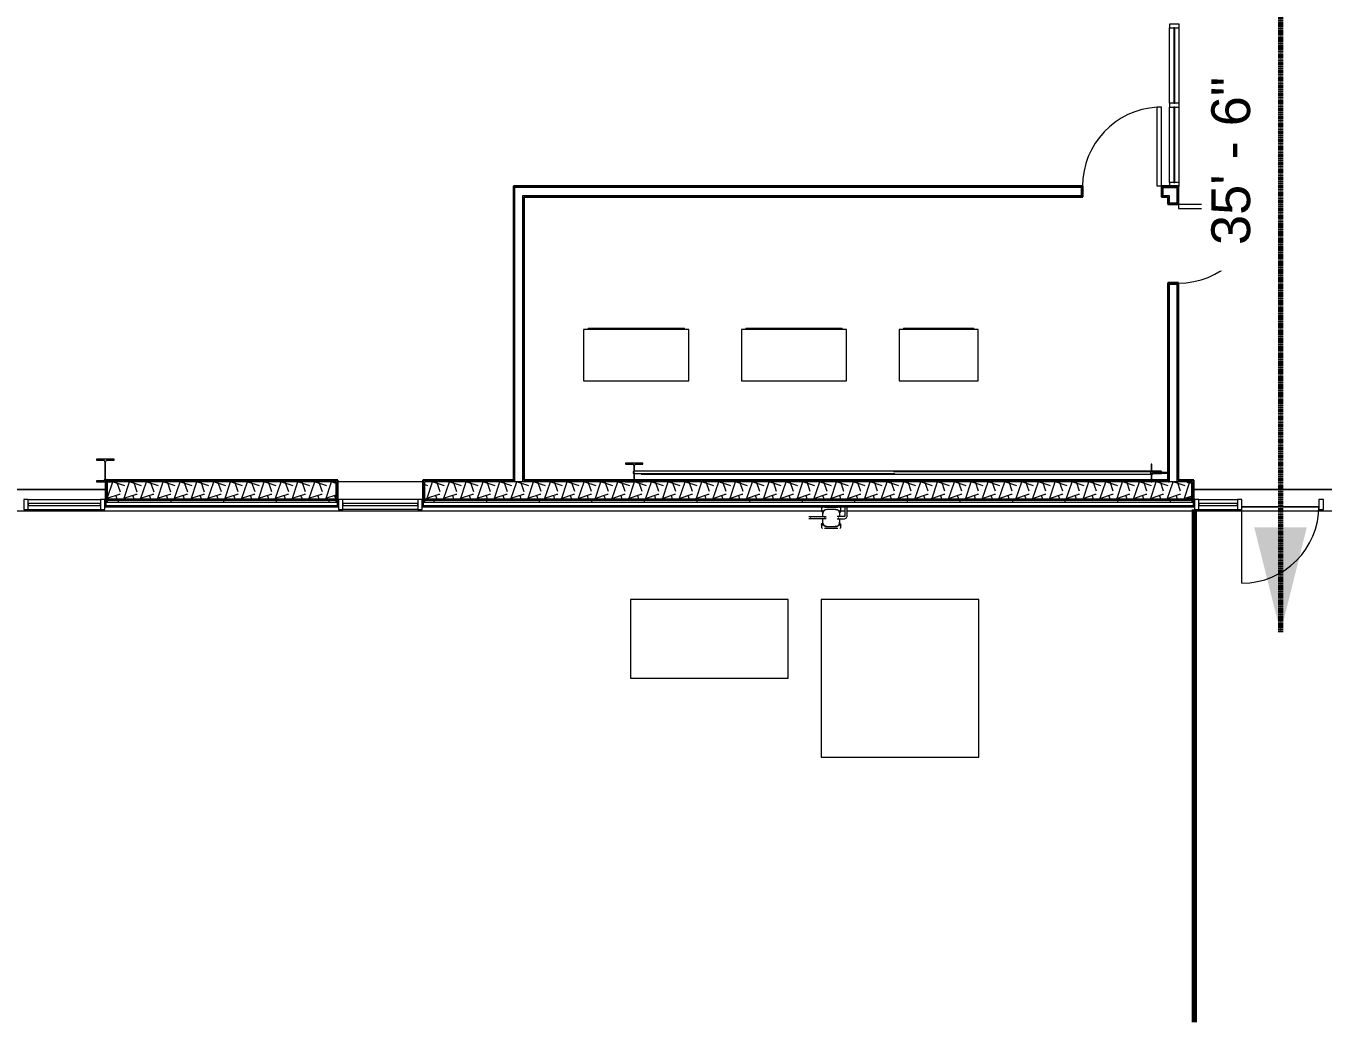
# Model space of a CAD drawing. Header units: inches. Extents: x 0 to 26364, y -23034 to 792.
# Drawn here: x 22278 to 22870, y -23034 to -22579 of the extents above; entities that cross this region are included whole.
import ezdxf

# ---------------------------------------------------------------- set-up
doc = ezdxf.new("R2010")
doc.units = ezdxf.units.IN
doc.header["$MEASUREMENT"] = 0
doc.linetypes.add('Dash', pattern=[0.25, 0.125, -0.125])
for name, color, linetype, lineweight in [('A-ANNO-IDEN', 131, 'Continuous', 9), ('A-ANNO-NOTE', 131, 'Continuous', 9), ('A-DOOR', 31, 'Continuous', 13), ('A-FLOR', 192, 'Continuous', 13), ('A-GENM', 13, 'Continuous', 13), ('A-GLAZ-CURT', 52, 'Continuous', 13), ('A-GLAZ-CWMG', 51, 'Continuous', 13), ('A-SITE-SWLK', 140, 'Continuous', 70), ('A-WALL', 113, 'Continuous', 13), ('A-WALL-PATT', 111, 'Continuous', 25), ('C-TOPO', 7, 'Continuous', 13), ('E-ELEC-EQPM', 71, 'Continuous', 13), ('I-WALL', 2, 'Continuous', 13), ('L-SITE-WALL', 31, 'Continuous', 13), ('P-SANR-FIXT', 6, 'Continuous', 13), ('S-BEAM', 12, 'Continuous', 13), ('S-COLS', 52, 'Continuous', 13)]:
    doc.layers.add(name, color=color, linetype=linetype, lineweight=lineweight)
doc.styles.add('Arial_1', font='arial.ttf', dxfattribs={"height": 17.703593})
pattern_1 = [(45, (0, 0), (-19.00703, 19.00703), []), (45, (0, 28.8), (-19.00703, 19.00703), [])]
pattern_2 = [(0, (0, 0), (61.44, 15.36), [2.534, -43.546, 2.534, -43.546, -245.76]), (0, (0, 0), (61.44, 15.36), [-92.16, 2.534, -89.626, 2.534, -43.546, -107.52]), (0, (0, 0), (61.44, 15.36), [-230.4, 2.534, -28.186, 2.534, -74.266]), (120, (23.04, 7.68), (-44.02215, 45.528601), [2.534, -43.546, 2.534, -43.546, -245.76]), (120, (23.04, 7.68), (-44.02215, 45.528601), [-92.16, 2.534, -89.626, 2.534, -43.546, -107.52]), (120, (23.04, 7.68), (-44.02215, 45.528601), [-230.4, 2.534, -28.186, 2.534, -74.266]), (240, (30.72, 38.4), (-17.41785, -60.888601), [2.534, -43.546, 2.534, -43.546, -245.76]), (240, (30.72, 38.4), (-17.41785, -60.888601), [-92.16, 2.534, -89.626, 2.534, -43.546, -107.52]), (240, (30.72, 38.4), (-17.41785, -60.888601), [-230.4, 2.534, -28.186, 2.534, -74.266])]

# ---------------------------------------------------------------- blocks, each defined once
blk = doc.blocks.new('Struct_Xcel_Sports Complex_rvt-1-Egress Plan')
at = {"layer": 'A-FLOR', "color": 7}
for p, q in [((22314.02, -22790.8), (22171.52, -22790.8)), ((22941.27, -22790.8), (22810.7, -22790.8))]:
    blk.add_line(p, q, dxfattribs=at)
at = {"layer": 'L-SITE-WALL', "color": 7}
for p, q in [((22171.52, -22790.8), (22314.02, -22790.8)), ((22810.7, -22790.8), (22941.27, -22790.8)), ((22420.33, -22798.8), (22313.77, -22798.8)), ((22651.42, -22798.8), (22458.52, -22798.8)), ((22810.95, -22798.8), (22652.39, -22798.8)), ((22867.77, -22798.8), (22832.58, -22798.8))]:
    blk.add_line(p, q, dxfattribs=at)
blk = doc.blocks.new('Girt_C - 8_D-1405489-Egress Plan')
at = {"layer": 'S-BEAM'}
for p, q in [((22458.77, -22787.3), (22420.08, -22787.3)), ((22420.08, -22795.3), (22458.77, -22795.3))]:
    blk.add_line(p, q, dxfattribs=at)
blk = doc.blocks.new('System Panel - INSULATED LOW-E GLAZING _SEE ELEVATIONS FOR U-FACTOR_ SHGC_ _ LT_-1142335-Egress Plan')
at = {"layer": 'A-GLAZ-CURT', "lineweight": 9}
for p, q in [((16.53125, -0.25), (-16.53125, -0.25)), ((-16.53125, -0.25), (-16.53125, -1.25)), ((-16.53125, -1.25), (16.53125, -1.25)), ((16.53125, -1.25), (16.53125, -0.25))]:
    blk.add_line(p, q, dxfattribs=at)
at = {"layer": 'A-GLAZ-CURT'}
for p, q in [((-16.53125, -1.25), (-16.53125, -0.25)), ((16.53125, -0.25), (-16.53125, -0.25)), ((-16.53125, -1.25), (16.53125, -1.25)), ((16.53125, -0.25), (16.53125, -1.25))]:
    blk.add_line(p, q, dxfattribs=at)
blk = doc.blocks.new('Rectangular Mullion - Exterior 2_ x 4_5_-1135321-Egress Plan')
at = {"layer": 'A-GLAZ-CWMG'}
for p, q in [((22278.7, -22795.43), (22311.77, -22795.43)), ((22278.7, -22799.93), (22311.77, -22799.93))]:
    blk.add_line(p, q, dxfattribs=at)
blk = doc.blocks.new('Rectangular Mullion - Exterior 2_ x 4_5_-1142382-Egress Plan')
at = {"layer": 'A-GLAZ-CWMG'}
for p, q in [((0, 3), (-2, 3)), ((-2, 3), (-2, -1.5)), ((0, -1.5), (0, 3)), ((-2, -1.5), (0, -1.5))]:
    blk.add_line(p, q, dxfattribs=at)
blk = doc.blocks.new('Rectangular Mullion - Exterior 2_ x 4_5_-827464-Egress Plan')
at = {"layer": 'A-GLAZ-CWMG'}
for p, q in [((-1, 3), (1, 3)), ((-1, -1.5), (-1, 3)), ((1, 3), (1, -1.5)), ((1, -1.5), (-1, -1.5))]:
    blk.add_line(p, q, dxfattribs=at)
blk = doc.blocks.new('Transformer-Dry-Type-Siemens - 6x6x6-1004770-Egress Plan')
at = {"layer": 'E-ELEC-EQPM'}
for p, q in [((36, 36), (-36, 36)), ((-36, 36), (-36, -36)), ((36, -36), (36, 36)), ((-36, -36), (36, -36))]:
    blk.add_line(p, q, dxfattribs=at)
blk = doc.blocks.new('Transformer-Dry-Type-Siemens - 6x3x6-1005805-Egress Plan')
at = {"layer": 'E-ELEC-EQPM'}
for p, q in [((36, 18), (-36, 18)), ((-36, 18), (-36, -18)), ((36, -18), (36, 18)), ((-36, -18), (36, -18))]:
    blk.add_line(p, q, dxfattribs=at)
blk = doc.blocks.new('Door_Single_Storefront - one-1371403-Egress Plan')
at = {"layer": 'A-DOOR'}
blk.add_line((-17.59375, -35.1875), (-17.59375, 0), dxfattribs=at)
blk.add_arc((-17.59375, 0), 35.1875, 270, 0, dxfattribs=at)
blk = doc.blocks.new('System Panel - INSULATED LOW-E GLAZING _SEE ELEVATIONS FOR U-FACTOR_ SHGC_ _ LT_-1769663-Egress Plan')
at = {"layer": 'A-GLAZ-CURT', "lineweight": 9}
for p, q in [((8.81, -0.25), (-8.81, -0.25)), ((-8.81, -0.25), (-8.81, -1.25)), ((-8.81, -1.25), (8.81, -1.25)), ((8.81, -1.25), (8.81, -0.25))]:
    blk.add_line(p, q, dxfattribs=at)
at = {"layer": 'A-GLAZ-CURT'}
for p, q in [((-8.81, -1.25), (-8.81, -0.25)), ((8.81, -0.25), (-8.81, -0.25)), ((-8.81, -1.25), (8.81, -1.25)), ((8.81, -0.25), (8.81, -1.25))]:
    blk.add_line(p, q, dxfattribs=at)
blk = doc.blocks.new('Rectangular Mullion - Exterior 2_ x 4_5_-1769661-Egress Plan')
at = {"layer": 'A-GLAZ-CWMG'}
for p, q in [((22812.95, -22795.43), (22830.58, -22795.43)), ((22812.95, -22799.93), (22830.58, -22799.93))]:
    blk.add_line(p, q, dxfattribs=at)
blk = doc.blocks.new('Rectangular Mullion - Exterior 2_ x 4_5_-1142379-Egress Plan')
at = {"layer": 'A-GLAZ-CWMG'}
for p, q in [((-2, 3), (0, 3)), ((-2, -1.5), (-2, 3)), ((0, 3), (0, -1.5)), ((0, -1.5), (-2, -1.5))]:
    blk.add_line(p, q, dxfattribs=at)
blk = doc.blocks.new('Rectangular Mullion - Interior 1_75_ x 4_5_-1220307-Egress Plan')
at = {"layer": 'A-GLAZ-CWMG'}
for p, q in [((-1.75, 1.5), (0, 1.5)), ((-1.75, -3), (-1.75, 1.5)), ((0, 1.5), (0, -3)), ((0, -3), (-1.75, -3))]:
    blk.add_line(p, q, dxfattribs=at)
blk = doc.blocks.new('System Panel - Interior Glazing-1220306-Egress Plan')
at = {"layer": 'A-GLAZ-CURT', "lineweight": 9}
for p, q in [((17.21875, 0.9375), (-17.21875, 0.9375)), ((-17.21875, 0.9375), (-17.21875, 0.5625)), ((-17.21875, 0.5625), (17.21875, 0.5625)), ((17.21875, 0.5625), (17.21875, 0.9375))]:
    blk.add_line(p, q, dxfattribs=at)
blk = doc.blocks.new('Rectangular Mullion - Interior 1_75_ x 4_5_-1214730-Egress Plan')
at = {"layer": 'A-GLAZ-CWMG'}
for p, q in [((22799.52, -22650.74), (22799.52, -22616.3)), ((22804.02, -22650.74), (22804.02, -22616.3))]:
    blk.add_line(p, q, dxfattribs=at)
blk = doc.blocks.new('Rectangular Mullion - Interior 1_75_ x 4_5_-1220285-Egress Plan')
at = {"layer": 'A-GLAZ-CWMG'}
for p, q in [((-0.875, 1.5), (0.875, 1.5)), ((-0.875, -3), (-0.875, 1.5)), ((0.875, 1.5), (0.875, -3)), ((0.875, -3), (-0.875, -3))]:
    blk.add_line(p, q, dxfattribs=at)
blk = doc.blocks.new('Round Bar - 1_-1778723-Egress Plan')
at = {"layer": 'S-BEAM'}
for p, q in [((22791.14, -22782.55), (22555.06, -22782.55)), ((22555.06, -22783.55), (22674.18, -22783.55)), ((22795.82, -22782.55), (22791.61, -22782.55)), ((22792.01, -22783.55), (22795.82, -22783.55))]:
    blk.add_line(p, q, dxfattribs=at)
for centre, start_param, end_param in [((22555.06, -22783.05), 0, 3.141593), ((22555.06, -22783.05), 3.141593, 6.283185), ((22795.82, -22783.05), 4.516039, 6.283185), ((22795.82, -22783.05), 3.141593, 3.707225)]:
    blk.add_ellipse(centre, major_axis=(0, 0.5), ratio=0.535131, start_param=start_param, end_param=end_param, dxfattribs=at)
blk = doc.blocks.new('Round Bar - 1_-1778817-Egress Plan')
at = {"layer": 'S-BEAM'}
for p, q in [((22791.18, -22782.8), (22673.67, -22782.8)), ((22558.4, -22783.8), (22791.18, -22783.8))]:
    blk.add_line(p, q, dxfattribs=at)
for start_param, end_param in [(0, 3.141593), (3.141593, 6.283185)]:
    blk.add_ellipse((22791.18, -22783.3), major_axis=(0, 0.5), ratio=0.56248, start_param=start_param, end_param=end_param, dxfattribs=at)
blk = doc.blocks.new('Rectangular Mullion - Exterior 2_ x 4_5_-1142359-Egress Plan')
at = {"layer": 'A-GLAZ-CWMG'}
for p, q in [((-2, 1.5), (0, 1.5)), ((-2, -3), (-2, 1.5)), ((0, 1.5), (0, -3)), ((0, -3), (-2, -3))]:
    blk.add_line(p, q, dxfattribs=at)
blk = doc.blocks.new('System Panel - INSULATED LOW-E GLAZING _SEE ELEVATIONS FOR U-FACTOR_ SHGC_ _ LT_-827454-Egress Plan')
at = {"layer": 'A-GLAZ-CURT', "lineweight": 9}
for p, q in [((17.09375, 1.25), (-17.09375, 1.25)), ((-17.09375, 1.25), (-17.09375, 0.25)), ((-17.09375, 0.25), (17.09375, 0.25)), ((17.09375, 0.25), (17.09375, 1.25))]:
    blk.add_line(p, q, dxfattribs=at)
at = {"layer": 'A-GLAZ-CURT'}
for p, q in [((-17.09375, 0.25), (-17.09375, 1.25)), ((17.09375, 1.25), (-17.09375, 1.25)), ((-17.09375, 0.25), (17.09375, 0.25)), ((17.09375, 1.25), (17.09375, 0.25))]:
    blk.add_line(p, q, dxfattribs=at)
blk = doc.blocks.new('Rectangular Mullion - Exterior 2_ x 4_5_-1060760-Egress Plan')
at = {"layer": 'A-GLAZ-CWMG'}
for p, q in [((25834.02, -22795.43), (25799.83, -22795.43)), ((25834.02, -22799.93), (25799.83, -22799.93))]:
    blk.add_line(p, q, dxfattribs=at)
blk = doc.blocks.new('Rectangular Mullion - Exterior 2_ x 4_5_-827470-Egress Plan')
at = {"layer": 'A-GLAZ-CWMG'}
for p, q in [((-1, 1.5), (1, 1.5)), ((-1, -3), (-1, 1.5)), ((1, 1.5), (1, -3)), ((1, -3), (-1, -3))]:
    blk.add_line(p, q, dxfattribs=at)
blk = doc.blocks.new('Transformer Switchboard - 24_deep x 48_ wide x 90_H-1281217-Egress Plan')
at = {"layer": 'E-ELEC-EQPM'}
for p, q in [((24, 0), (-24, 0)), ((-24, 0), (-24, -23.5)), ((24, -23.5), (24, 0)), ((-24, -23.5), (24, -23.5)), ((-22, -23.5), (-22, -24)), ((22, -24), (22, -23.5)), ((22, -24), (-22, -24))]:
    blk.add_line(p, q, dxfattribs=at)
blk = doc.blocks.new('Transformer Switchboard - 24_deep x 36_ wide x 90_H-1281523-Egress Plan')
at = {"layer": 'E-ELEC-EQPM'}
for p, q in [((18, 0), (-18, 0)), ((-18, 0), (-18, -23.5)), ((18, -23.5), (18, 0)), ((-18, -23.5), (18, -23.5)), ((-16, -23.5), (-16, -24)), ((16, -24), (16, -23.5)), ((16, -24), (-16, -24))]:
    blk.add_line(p, q, dxfattribs=at)
blk = doc.blocks.new('Single-Flush - 36_ x 84_-1318898-Egress Plan')
at = {"layer": 'A-DOOR'}
for p, q in [((16, 2.44), (16, 38.45)), ((18, 38.45), (16, 38.45)), ((18, 2.44), (18, 38.45)), ((18, 2.44), (16, 2.44))]:
    blk.add_line(p, q, dxfattribs=at)
at = {"layer": 'A-DOOR', "lineweight": 9}
blk.add_arc((18, 2.44), 36.07, 93.17885, 180, dxfattribs=at)
blk = doc.blocks.new('Rectangular Mullion - Interior 1_75_ x 4_5_-1314717-Egress Plan')
at = {"layer": 'A-GLAZ-CWMG'}
for p, q in [((22799.52, -22542.18), (22799.52, -22507.74)), ((22804.02, -22542.18), (22804.02, -22507.74))]:
    blk.add_line(p, q, dxfattribs=at)
blk = doc.blocks.new('Rectangular Mullion - Interior 1_75_ x 4_5_-1314720-Egress Plan')
at = {"layer": 'A-GLAZ-CWMG'}
for p, q in [((-0.875, 1.5), (0.875, 1.5)), ((-0.875, -3), (-0.875, 1.5)), ((0.875, 1.5), (0.875, -3)), ((0.875, -3), (-0.875, -3))]:
    blk.add_line(p, q, dxfattribs=at)
blk = doc.blocks.new('gas_meter-250_cfh_2214 - gas_meter-250_cfh_2214-1353211-Egress Plan')
at = {"layer": 'P-SANR-FIXT'}
for p, q in [((-2.99, 0.37), (-9.24, 0.37)), ((-4.4, 4.34), (-4.4, 3.16)), ((-4.4, 3.16), (-4.06, 3.16)), ((-3.79, 4.61), (-4.13, 4.61)), ((-4.06, 3.16), (-3.31, 3.16)), ((-3.96, 1.77), (-3.96, 0.36)), ((-3.96, 1.77), (-3.96, 0.36)), ((-3.75, 2.86), (-3.75, 2.59)), ((-3.75, 1.98), (-3.75, 1.77)), ((3.06, 4.61), (-3.06, 4.61)), ((2.04, 3.77), (-1.96, 3.77)), ((3.4, 3.16), (4.06, 3.16)), ((6.15, 0.5), (3.51, 0.5)), ((4.13, 4.61), (3.79, 4.61)), ((4.04, 0.48), (4.04, 1.77)), ((4.04, 0.48), (4.04, 1.77)), ((4.06, 3.16), (4.4, 3.16)), ((4.4, 3.16), (4.4, 4.34)), ((6.26, 5.12), (6.26, 0.61)), ((7.26, 0.61), (7.26, 5.12)), ((-9.24, 0), (-9.47, 0)), ((-9.24, -0.38), (-2.99, -0.38)), ((-4.4, -3.34), (-4.4, -4.57)), ((-4.06, -3.34), (-4.4, -3.34)), ((-4.28, -4.69), (-3.94, -4.69)), ((-3.33, -3.34), (-4.06, -3.34)), ((-3.96, -0.36), (-3.96, -1.98)), ((-3.96, -0.36), (-3.96, -1.98)), ((-3.75, -1.98), (-3.75, -2.1)), ((-3.75, -2.75), (-3.75, -2.92)), ((-3.06, -4.69), (3.06, -4.69)), ((-2.81, 0), (-2.99, 0)), ((-2.49, -3.98), (-2.72, -3.75)), ((-1.97, -3.98), (-2.49, -3.98)), ((-2.49, -3.98), (-1.97, -3.98)), ((-2.27, 0), (-2.4, 0)), ((-1.96, -3.98), (2.04, -3.98)), ((2.04, -3.75), (2.22, -3.75)), ((2.04, -3.98), (2.55, -3.98)), ((2.55, -3.98), (2.04, -3.98)), ((2.74, -3.79), (2.55, -3.98)), ((3.25, 0), (3.51, 0)), ((4.06, -3.34), (3.42, -3.34)), ((3.51, -0.5), (6.15, -0.5)), ((3.94, -4.69), (4.28, -4.69)), ((4.04, -1.98), (4.04, -0.47)), ((4.04, -1.98), (4.04, -0.47)), ((4.4, -3.34), (4.06, -3.34)), ((4.4, -4.57), (4.4, -3.34))]:
    blk.add_line(p, q, dxfattribs=at)
at = {"layer": 'P-SANR-FIXT', "flags": 128}
for points in [[(-9.24, 0.37), (-9.89, 0.37), (-10.22, 0.37), (-10.24, 0.37)], [(-4.4, 4.34), (-4.28, 4.57), (-4.13, 4.61)], [(-3.88, 2.47), (-4.12, 2.61), (-4.4, 3.16)], [(-1.96, 3.77), (-2.92, 3.52), (-3.64, 2.85), (-3.95, 1.9), (-3.96, 1.77)], [(-2.24, 0.37), (-2.47, 0.37), (-2.99, 0.37)], [(4.04, 1.77), (3.8, 2.73), (3.12, 3.46), (2.18, 3.77), (2.04, 3.77)], [(3.51, 0.5), (2.97, 0.5), (2.76, 0.5)], [(4.4, 3.16), (3.97, 2.46), (3.86, 2.41)], [(4.13, 4.61), (4.36, 4.48), (4.4, 4.34)], [(6.26, 0.61), (6.21, 0.52), (6.15, 0.5)], [(6.15, -0.5), (6.85, -0.26), (7.24, 0.36), (7.26, 0.61)], [(-10.24, -0.38), (-10, -0.38), (-9.39, -0.38), (-9.24, -0.38)], [(-4.4, -3.34), (-4.16, -2.65), (-3.9, -2.5)], [(-3.96, -1.98), (-3.71, -2.94), (-3.03, -3.67), (-2.09, -3.98), (-1.96, -3.98)], [(-2.99, -0.38), (-2.44, -0.38), (-2.24, -0.38)], [(2.04, -3.98), (3.01, -3.73), (3.73, -3.06), (4.04, -2.11), (4.04, -1.98)], [(2.76, -0.5), (3, -0.5), (3.51, -0.5)], [(3.92, -2.5), (4.11, -2.6), (4.4, -3.27), (4.4, -3.34)]]:
    blk.add_lwpolyline(points, dxfattribs=at)
at = {"layer": 'P-SANR-FIXT'}
for centre, radius, start, end in [((-1.96, 1.77), 2, 90, 180), ((-1.96, 1.77), 1.84, 171.36204, 180), ((2.04, 1.77), 2, 360, 90), ((2.04, 1.77), 1.84, 81.36204, 90), ((-1.96, -1.98), 2, 180, 270), ((-1.96, -1.98), 1.84, 261.36204, 270), ((2.04, -1.98), 2, 270, 360), ((2.04, -1.98), 1.84, 351.36204, 0)]:
    blk.add_arc(centre, radius, start, end, dxfattribs=at)
blk = doc.blocks.new('Single-Flush - 36_ x 84_-1318930-Egress Plan')
at = {"layer": 'A-DOOR'}
for p, q in [((16, -2.44), (16, -38.45)), ((18, -2.44), (16, -2.44)), ((18, -2.44), (18, -38.45)), ((18, -38.45), (16, -38.45))]:
    blk.add_line(p, q, dxfattribs=at)
at = {"layer": 'A-DOOR', "lineweight": 9}
blk.add_arc((18, -2.44), 36.07, 180, 266.82115, dxfattribs=at)
blk = doc.blocks.new('Path of Travel - 02 Middle-1855728-Egress Plan')
at = {"layer": 'A-GENM', "linetype": 'Dash', "lineweight": 70}
blk.add_line((8.96, 0), (434.96, 0), dxfattribs=at)

msp = doc.modelspace()

# ---------------------------------------------------------------- hatches: boundary and pattern name
at = {"layer": 'A-ANNO-NOTE'}
msp.add_hatch(color=256, dxfattribs=at).paths.add_polyline_path([(22850.23, -22856.15), (22862.23, -22808.15), (22838.23, -22808.15)], flags=0)
at = {"layer": 'A-WALL-PATT', "lineweight": 9}
h = msp.add_hatch(dxfattribs=at)
h.set_pattern_fill('FP_10', color=256, style=0, pattern_type=2)
h.set_pattern_definition(pattern_2)
h.paths.add_polyline_path([(22500.14, -22787.3), (22500.77, -22787.3), (22500.77, -22652.99), (22500.14, -22652.99), (22500.14, -22786.55)], flags=0)
h = msp.add_hatch(dxfattribs=at)
h.set_pattern_fill('FP_10', color=256, style=0, pattern_type=2)
h.set_pattern_definition(pattern_2)
h.paths.add_polyline_path([(22504.39, -22657.24), (22759.95, -22657.24), (22759.95, -22654.8), (22759.33, -22654.8), (22759.33, -22656.62), (22504.39, -22656.62)], flags=0)
h.paths.add_polyline_path([(22798.77, -22657.24), (22798.77, -22656.62), (22796.58, -22656.62), (22796.58, -22654.8), (22795.95, -22654.8), (22795.95, -22657.24)], flags=0)
h = msp.add_hatch(dxfattribs=at)
h.set_pattern_fill('FP_10', color=256, style=0, pattern_type=2)
h.set_pattern_definition(pattern_2)
h.paths.add_polyline_path([(22504.39, -22787.3), (22505.02, -22787.3), (22505.02, -22657.24), (22504.39, -22657.24), (22504.39, -22786.55)], flags=0)
h = msp.add_hatch(dxfattribs=at)
h.set_pattern_fill('FP_11', color=256, style=0, pattern_type=2)
h.set_pattern_definition([(161.57, (0.96, 0.96), (-7.6802237, -0.0009796), [0, -54.643, 6.067, 0]), (18.43, (-0.96, 0.96), (-7.6802237, 0.0009796), [0, -54.643, 6.067, 0]), (108.43, (0.96, 0.96), (3.8382953, -19.20136532), [18.211, -42.499]), (71.57, (-0.96, 0.96), (3.8382953, 19.20136532), [18.211, -42.499])])
h.paths.add_polyline_path([(22419.33, -22795.3), (22419.33, -22787.3), (22314.77, -22787.3), (22314.77, -22795.3), (22363.39, -22795.3)], flags=0)
h.paths.add_polyline_path([(22459.52, -22795.3), (22809.95, -22795.3), (22809.95, -22787.3), (22459.52, -22787.3)], flags=0)
h = msp.add_hatch(dxfattribs=at)
h.set_pattern_fill('FP_13', color=256, style=0, pattern_type=2)
h.set_pattern_definition([(0, (0, 0), (30.72, 7.68), [2.534, -20.506, 2.534, -20.506, -122.88]), (0, (0, 0), (30.72, 7.68), [-46.08, 2.534, -43.546, 2.534, -20.506, -53.76]), (0, (0, 0), (30.72, 7.68), [-115.2, 2.534, -12.826, 2.534, -35.866]), (120, (11.52, 3.84), (-22.0110751, 22.7643004), [2.534, -20.506, 2.534, -20.506, -122.88]), (120, (11.52, 3.84), (-22.0110751, 22.7643004), [-46.08, 2.534, -43.546, 2.534, -20.506, -53.76]), (120, (11.52, 3.84), (-22.0110751, 22.7643004), [-115.2, 2.534, -12.826, 2.534, -35.866]), (240, (15.36, 19.2), (-8.7089249, -30.4443004), [2.534, -20.506, 2.534, -20.506, -122.88]), (240, (15.36, 19.2), (-8.7089249, -30.4443004), [-46.08, 2.534, -43.546, 2.534, -20.506, -53.76]), (240, (15.36, 19.2), (-8.7089249, -30.4443004), [-115.2, 2.534, -12.826, 2.534, -35.866])])
h.paths.add_polyline_path([(22468.67, -22795.8), (22809.95, -22795.8), (22809.95, -22795.3), (22459.52, -22795.3), (22459.52, -22795.8)], flags=0)
h.paths.add_polyline_path([(22419.33, -22795.8), (22419.33, -22795.3), (22314.77, -22795.3), (22314.77, -22795.8), (22363.39, -22795.8)], flags=0)
h = msp.add_hatch(dxfattribs=at)
h.set_pattern_fill('FP_14', color=256, style=0, pattern_type=2)
h.set_pattern_definition([(0, (0, 0), (0, 24), []), (90, (0, 0), (-24, 1e-15), [])])
h.paths.add_polyline_path([(22363.39, -22796.8), (22419.33, -22796.8), (22419.33, -22795.8), (22314.77, -22795.8), (22314.77, -22796.8), (22328.3, -22796.8)], flags=0)
h.paths.add_polyline_path([(22459.52, -22796.8), (22809.95, -22796.8), (22809.95, -22795.8), (22459.52, -22795.8)], flags=0)
at = {"layer": 'S-COLS', "lineweight": 9}
h = msp.add_hatch(dxfattribs=at)
h.set_pattern_fill('FP_8', color=256, style=0, pattern_type=2)
h.set_pattern_definition(pattern_1)
h.paths.add_polyline_path([(22309.89, -22787.3), (22317.89, -22787.3), (22317.89, -22786.87), (22314.73, -22786.87), (22314.24, -22786.67), (22314.03, -22786.18), (22314.03, -22778.18), (22314.24, -22777.69), (22314.73, -22777.49), (22317.89, -22777.49), (22317.89, -22777.05), (22309.89, -22777.05), (22309.89, -22777.49), (22313.05, -22777.49), (22313.54, -22777.69), (22313.75, -22778.18), (22313.75, -22786.18), (22313.54, -22786.67), (22313.05, -22786.87), (22309.89, -22786.87)], flags=0)
h = msp.add_hatch(dxfattribs=at)
h.set_pattern_fill('FP_8', color=256, style=0, pattern_type=2)
h.set_pattern_definition(pattern_1)
h.paths.add_polyline_path([(22798.96, -22787.3), (22799.39, -22787.3), (22799.39, -22779.3), (22798.96, -22779.3), (22798.96, -22782.47), (22798.75, -22782.96), (22798.27, -22783.16), (22792.27, -22783.16), (22791.78, -22782.96), (22791.57, -22782.47), (22791.57, -22779.3), (22791.14, -22779.3), (22791.22, -22782.83), (22791.38, -22782.95), (22791.46, -22783.3), (22791.38, -22783.66), (22791.14, -22783.83), (22791.14, -22787.3), (22791.57, -22787.3), (22791.57, -22784.14), (22791.78, -22783.65), (22792.27, -22783.45), (22798.27, -22783.45), (22798.75, -22783.65), (22798.96, -22784.14)], flags=0)

# ---------------------------------------------------------------- linework, layer by layer
at = {"layer": 'A-SITE-SWLK'}
msp.add_line((22811.02, -23033.97), (22811.02, -22799.93), dxfattribs=at)
at = {"layer": 'A-WALL', "lineweight": 9}
for p, q in [((22759.33, -22652.99), (22500.77, -22652.99)), ((22500.77, -22787.3), (22500.77, -22652.99)), ((22759.33, -22656.62), (22759.33, -22652.99)), ((22796.58, -22652.99), (22796.58, -22656.62)), ((22796.58, -22652.99), (22803.02, -22652.99)), ((22803.02, -22659.96), (22803.02, -22652.99)), ((22504.39, -22656.62), (22759.33, -22656.62)), ((22504.39, -22787.3), (22504.39, -22656.62)), ((22796.58, -22656.62), (22799.39, -22656.62)), ((22799.39, -22656.62), (22799.39, -22659.96)), ((22799.39, -22659.96), (22803.02, -22659.96)), ((22799.39, -22697.21), (22799.39, -22787.3)), ((22803.02, -22697.21), (22799.39, -22697.21)), ((22803.02, -22787.3), (22803.02, -22697.21)), ((22314.77, -22787.3), (22314.77, -22796.8)), ((22419.33, -22787.3), (22314.77, -22787.3)), ((22419.33, -22796.8), (22419.33, -22787.3)), ((22459.52, -22787.3), (22459.52, -22796.8)), ((22505.02, -22787.3), (22459.52, -22787.3)), ((22500.14, -22786.55), (22500.14, -22787.3)), ((22809.95, -22787.3), (22500.77, -22787.3)), ((22505.02, -22786.55), (22505.02, -22787.3)), ((22798.77, -22786.55), (22798.77, -22787.3)), ((22803.64, -22786.55), (22803.64, -22787.3)), ((22809.95, -22796.8), (22809.95, -22787.3)), ((22419.33, -22795.3), (22314.77, -22795.3)), ((22809.95, -22795.3), (22459.52, -22795.3)), ((22420.08, -22796.8), (22314.02, -22796.8)), ((22420.08, -22798.3), (22314.02, -22798.3)), ((22419.33, -22795.8), (22314.77, -22795.8)), ((22810.7, -22796.8), (22458.77, -22796.8)), ((22810.7, -22798.3), (22458.77, -22798.3)), ((22809.95, -22795.8), (22459.52, -22795.8))]:
    msp.add_line(p, q, dxfattribs=at)
at = {"layer": 'A-WALL', "lineweight": 25}
for p, q in [((22420.08, -22786.55), (22314.02, -22786.55)), ((22314.02, -22786.55), (22314.02, -22798.62)), ((22420.08, -22798.62), (22420.08, -22786.55)), ((22500.14, -22786.55), (22458.77, -22786.55)), ((22458.77, -22786.55), (22458.77, -22798.62)), ((22798.77, -22786.55), (22505.02, -22786.55)), ((22810.7, -22786.55), (22803.64, -22786.55)), ((22810.7, -22798.62), (22810.7, -22786.55)), ((22314.02, -22798.62), (22420.08, -22798.62)), ((22458.77, -22798.62), (22810.7, -22798.62))]:
    msp.add_line(p, q, dxfattribs=at)
at = {"layer": 'C-TOPO'}
for p, q in [((22811.02, -23033.97), (22811.02, -22799.93)), ((22811.02, -22799.93), (22811.02, -23033.97)), ((22832.58, -22798.8), (22867.77, -22798.8)), ((22867.77, -22798.8), (22832.58, -22798.8))]:
    msp.add_line(p, q, dxfattribs=at)
at = {"layer": 'I-WALL', "lineweight": 25}
for p, q in [((22759.95, -22652.37), (22500.14, -22652.37)), ((22500.14, -22652.37), (22500.14, -22786.55)), ((22759.95, -22657.24), (22759.95, -22652.37)), ((22803.64, -22652.37), (22795.95, -22652.37)), ((22795.95, -22652.37), (22795.95, -22657.24)), ((22803.64, -22660.58), (22803.64, -22652.37)), ((22505.02, -22657.24), (22759.95, -22657.24)), ((22505.02, -22786.55), (22505.02, -22657.24)), ((22795.95, -22657.24), (22798.77, -22657.24)), ((22798.77, -22657.24), (22798.77, -22660.58)), ((22798.77, -22660.58), (22803.64, -22660.58)), ((22798.77, -22696.58), (22798.77, -22786.55)), ((22803.64, -22696.58), (22798.77, -22696.58)), ((22803.64, -22786.55), (22803.64, -22696.58))]:
    msp.add_line(p, q, dxfattribs=at)
at = {"layer": 'L-SITE-WALL'}
for p, q in [((22640.82, -22800.8), (22056.14, -22800.8)), ((22313.77, -22798.8), (22420.33, -22798.8)), ((22458.52, -22798.8), (22651.42, -22798.8)), ((22651.44, -22800.8), (22649.46, -22800.8)), ((22652.39, -22798.8), (22810.95, -22798.8)), ((25232.82, -22800.8), (22652.39, -22800.8)), ((22832.58, -22798.8), (22867.77, -22798.8))]:
    msp.add_line(p, q, dxfattribs=at)
at = {"layer": 'S-COLS', "lineweight": 15}
for p, q in [((22317.89, -22777.05), (22309.89, -22777.05)), ((22309.89, -22777.05), (22309.89, -22777.49)), ((22309.89, -22777.49), (22313.05, -22777.49)), ((22314.73, -22777.49), (22317.89, -22777.49)), ((22317.89, -22777.49), (22317.89, -22777.05)), ((22313.75, -22778.18), (22313.75, -22786.18)), ((22314.03, -22786.18), (22314.03, -22778.18)), ((22559.27, -22778.8), (22551.27, -22778.8)), ((22551.27, -22778.8), (22551.27, -22779.24)), ((22551.27, -22779.24), (22554.43, -22779.24)), ((22555.12, -22779.93), (22555.12, -22782.55)), ((22555.12, -22783.55), (22555.12, -22786.18)), ((22555.41, -22782.55), (22555.41, -22779.93)), ((22555.41, -22786.18), (22555.41, -22783.55)), ((22556.1, -22779.24), (22559.27, -22779.24)), ((22559.27, -22779.24), (22559.27, -22778.8)), ((22791.57, -22779.3), (22791.14, -22779.3)), ((22791.14, -22779.3), (22791.14, -22782.8)), ((22791.57, -22782.47), (22791.57, -22779.3)), ((22798.27, -22783.16), (22792.27, -22783.16)), ((22792.27, -22783.45), (22798.27, -22783.45)), ((22799.39, -22779.3), (22798.96, -22779.3)), ((22798.96, -22779.3), (22798.96, -22782.47)), ((22799.39, -22787.3), (22799.39, -22779.3)), ((22313.05, -22786.87), (22309.89, -22786.87)), ((22309.89, -22786.87), (22309.89, -22787.3)), ((22309.89, -22787.3), (22317.89, -22787.3)), ((22317.89, -22786.87), (22314.73, -22786.87)), ((22317.89, -22787.3), (22317.89, -22786.87)), ((22554.43, -22786.87), (22551.27, -22786.87)), ((22551.27, -22786.87), (22551.27, -22787.3)), ((22551.27, -22787.3), (22559.27, -22787.3)), ((22559.27, -22786.87), (22556.1, -22786.87)), ((22559.27, -22787.3), (22559.27, -22786.87)), ((22791.14, -22783.8), (22791.14, -22787.3)), ((22791.14, -22787.3), (22791.57, -22787.3)), ((22791.57, -22787.3), (22791.57, -22784.14)), ((22798.96, -22784.14), (22798.96, -22787.3)), ((22798.96, -22787.3), (22799.39, -22787.3)), ((22809.89, -22787.3), (22807.55, -22787.3)), ((22807.94, -22787.69), (22809.59, -22787.95)), ((22809.59, -22787.95), (22809.59, -22794.65)), ((22809.89, -22795.3), (22809.89, -22787.3)), ((22807.55, -22795.3), (22809.89, -22795.3)), ((22809.59, -22794.65), (22807.94, -22794.91))]:
    msp.add_line(p, q, dxfattribs=at)
for centre, radius, start, end in [((22313.05, -22778.18), 0.691, 0, 90), ((22314.73, -22778.18), 0.691, 90, 180), ((22554.43, -22779.93), 0.691, 0, 90), ((22556.1, -22779.93), 0.691, 90, 180), ((22792.27, -22782.47), 0.691, 180, 270), ((22792.27, -22784.14), 0.691, 90, 180), ((22798.27, -22782.47), 0.691, 270, 0), ((22798.27, -22784.14), 0.691, 0, 90), ((22313.05, -22786.18), 0.691, 270, 0), ((22314.73, -22786.18), 0.691, 180, 270), ((22554.43, -22786.18), 0.691, 270, 0), ((22556.1, -22786.18), 0.691, 180, 270), ((22807.94, -22787.3), 0.39, 180, 270), ((22807.94, -22795.3), 0.39, 90, 180)]:
    msp.add_arc(centre, radius, start, end, dxfattribs=at)

# ---------------------------------------------------------------- block references
at = {"layer": 'A-DOOR'}
for name, p in [('Single-Flush - 36_ x 84_-1318898-Egress Plan', (22777.95, -22654.8)), ('Door_Single_Storefront - one-1371403-Egress Plan', (22850.17, -22798.43))]:
    msp.add_blockref(name, p, dxfattribs=at)
at = {"layer": 'A-DOOR', "rotation": 89.99999999999206}
msp.add_blockref('Single-Flush - 36_ x 84_-1318930-Egress Plan', (22801.2, -22678.58), dxfattribs=at)
at = {"layer": 'A-GENM', "rotation": 270}
msp.add_blockref('Path of Travel - 02 Middle-1855728-Egress Plan', (22850.23, -22421.19), dxfattribs=at)
at = {"layer": 'A-GLAZ-CURT'}
for name, p, rotation in [('System Panel - Interior Glazing-1220306-Egress Plan', (22801.02, -22597.33), 270.0000000000069), ('System Panel - Interior Glazing-1220306-Egress Plan', (22801.02, -22633.52), 270.0000000000069), ('System Panel - INSULATED LOW-E GLAZING _SEE ELEVATIONS FOR U-FACTOR_ SHGC_ _ LT_-1142335-Egress Plan', (22295.23, -22798.43), 180), ('System Panel - INSULATED LOW-E GLAZING _SEE ELEVATIONS FOR U-FACTOR_ SHGC_ _ LT_-1769663-Egress Plan', (22821.77, -22798.43), 180)]:
    msp.add_blockref(name, p, dxfattribs=dict(at, rotation=rotation))
msp.add_blockref('System Panel - INSULATED LOW-E GLAZING _SEE ELEVATIONS FOR U-FACTOR_ SHGC_ _ LT_-827454-Egress Plan', (22439.42, -22798.43), dxfattribs=at)
at = {"layer": 'A-GLAZ-CWMG', "extrusion": (0, 0, -1)}
for name, p, rotation in [('Rectangular Mullion - Interior 1_75_ x 4_5_-1314720-Egress Plan', (-22801.02, -22579.24), 269.9999999999931), ('Rectangular Mullion - Interior 1_75_ x 4_5_-1220285-Egress Plan', (-22801.02, -22615.43), 269.9999999999931), ('Rectangular Mullion - Interior 1_75_ x 4_5_-1220307-Egress Plan', (-22801.02, -22652.49), 269.9999999999931), ('Rectangular Mullion - Exterior 2_ x 4_5_-827470-Egress Plan', (-22421.33, -22798.43), 180), ('Rectangular Mullion - Exterior 2_ x 4_5_-1142359-Egress Plan', (-22458.52, -22798.43), 180)]:
    msp.add_blockref(name, p, dxfattribs=dict(at, rotation=rotation))
at = {"layer": 'A-GLAZ-CWMG'}
for name, p in [('Rectangular Mullion - Interior 1_75_ x 4_5_-1314717-Egress Plan', (0, -72.37)), ('Rectangular Mullion - Interior 1_75_ x 4_5_-1214730-Egress Plan', (0, 0)), ('Rectangular Mullion - Exterior 2_ x 4_5_-1135321-Egress Plan', (0, 0)), ('Rectangular Mullion - Exterior 2_ x 4_5_-1142382-Egress Plan', (22313.77, -22798.43)), ('Rectangular Mullion - Exterior 2_ x 4_5_-1060760-Egress Plan', (-3377.5, 0)), ('Rectangular Mullion - Exterior 2_ x 4_5_-1769661-Egress Plan', (0, 0))]:
    msp.add_blockref(name, p, dxfattribs=at)
at = {"layer": 'A-GLAZ-CWMG', "extrusion": (0, 0, -1)}
for name, p in [('Rectangular Mullion - Exterior 2_ x 4_5_-827464-Egress Plan', (-22277.7, -22798.43)), ('Rectangular Mullion - Exterior 2_ x 4_5_-1142379-Egress Plan', (-22810.95, -22798.43)), ('Rectangular Mullion - Exterior 2_ x 4_5_-827464-Egress Plan', (-22831.58, -22798.43)), ('Rectangular Mullion - Exterior 2_ x 4_5_-827464-Egress Plan', (-22868.77, -22798.43))]:
    msp.add_blockref(name, p, dxfattribs=at)
at = {"layer": 'E-ELEC-EQPM', "rotation": 180}
for name, p in [('Transformer Switchboard - 24_deep x 48_ wide x 90_H-1281217-Egress Plan', (22556.2, -22741.24)), ('Transformer Switchboard - 24_deep x 48_ wide x 90_H-1281217-Egress Plan', (22628.2, -22741.24)), ('Transformer Switchboard - 24_deep x 36_ wide x 90_H-1281523-Egress Plan', (22694.2, -22741.24))]:
    msp.add_blockref(name, p, dxfattribs=at)
at = {"layer": 'E-ELEC-EQPM'}
for name, p in [('Transformer-Dry-Type-Siemens - 6x3x6-1005805-Egress Plan', (22589.52, -22859.05)), ('Transformer-Dry-Type-Siemens - 6x6x6-1004770-Egress Plan', (22676.58, -22877.05))]:
    msp.add_blockref(name, p, dxfattribs=at)
at = {"layer": 'P-SANR-FIXT'}
msp.add_blockref('gas_meter-250_cfh_2214 - gas_meter-250_cfh_2214-1353211-Egress Plan', (22645.14, -22803.74), dxfattribs=at)
at = {"layer": 'S-BEAM'}
for name in ['Round Bar - 1_-1778723-Egress Plan', 'Round Bar - 1_-1778817-Egress Plan', 'Girt_C - 8_D-1405489-Egress Plan']:
    msp.add_blockref(name, (0, 0), dxfattribs=at)

# ---------------------------------------------------------------- next in the draw order: texts
at = {"layer": 'A-ANNO-IDEN', "insert": (22818.65, -22640.88), "char_height": 17.704, "width": 91.368, "attachment_point": 2, "rotation": 90, "line_spacing_factor": 0.938532, "style": 'Arial_1', "bg_fill": 3, "box_fill_scale": 1.25, "bg_fill_color": 0, "bg_fill_transparency": 0}
msp.add_mtext('35\' - 6"', dxfattribs=at)

# ---------------------------------------------------------------- next in the draw order: block references
at = {"lineweight": 5}
msp.add_blockref('Struct_Xcel_Sports Complex_rvt-1-Egress Plan', (0, 0), dxfattribs=at)

doc.saveas('drawing.dxf')
